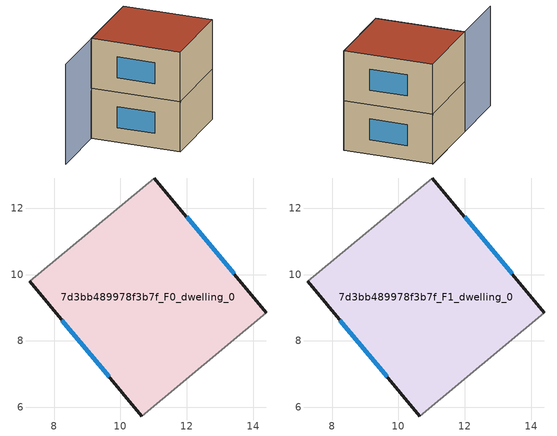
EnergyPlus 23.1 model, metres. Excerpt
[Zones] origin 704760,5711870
7d3bb489978f3b7f_F0_dwelling_0
 floor ground (EU_floor_Construction): 11.01,12.91 14.39,8.86 10.64,5.74 7.26,9.8 z0
 wall outside (EU_wall_Construction): 7.26,9.8 10.64,5.74 / 14.39,8.86 11.01,12.91 z0:3
 wall adiabatic (EU_wall_Construction): 10.64,5.74 14.39,8.86 / 11.01,12.91 7.26,9.8 z0:3
 window (EU_Window_Construction): 8.24,8.63 9.67,6.92 / 13.42,10.03 11.99,11.74 z0.87:2.13
7d3bb489978f3b7f_F1_dwelling_0
 floor to 7d3bb489978f3b7f_F0_dwelling_0 (EU_floor_Construction): 11.01,12.91 14.39,8.86 10.64,5.74 7.26,9.8 z3
 wall outside (EU_wall_Construction): 7.26,9.8 10.64,5.74 / 14.39,8.86 11.01,12.91 z3:6
 wall adiabatic (EU_wall_Construction): 10.64,5.74 14.39,8.86 / 11.01,12.91 7.26,9.8 z3:6
 window (EU_Window_Construction): 8.24,8.63 9.67,6.92 / 13.42,10.03 11.99,11.74 z3.87:5.13
 roof outside (EU_roof_Construction): 14.39,8.86 11.01,12.91 7.26,9.8 10.64,5.74 z6
shading: 10.64,5.75 14.39,8.86 / 11.01,12.91 4.26,7.32 z0:6
[Building]
EU S2 Campaign: North Axis=0; Terrain=City; Solar Distribution=FullExterior
[Site:Location]
London: Latitude=51.5; Longitude=-0.5; Time Zone=0; Elevation=25
[SizingPeriod:WeatherFileDays]
AnnualSizingPeriod: Begin Month=1; Begin Day of Month=1; End Month=12; End Day of Month=31; Day of Week for Start Day=Monday; Use Weather File Daylight Saving Period=No; Use Weather File Rain and Snow Indicators=No
[MATERIAL]
EU_InternalMass_Material: Roughness=MediumRough; Thickness=0.1; Conductivity=1; Density=1800; Specific Heat=900; Thermal Absorptance=0.9; Solar Absorptance=0.7; Visible Absorptance=0.7
[MATERIAL:NOMASS] Roughness=MediumRough; Thermal Absorptance=0.9; Solar Absorptance=0.7; Visible Absorptance=0.7
Name | Thermal Resistance
EU_wall_NoMass | 0.724719
EU_roof_NoMass | 2.98947
EU_floor_NoMass | 2.39157
[WINDOWMATERIAL:SIMPLEGLAZINGSYSTEM]
EU_Window_SimpleGlazing: UFactor=2.63425; Solar Heat Gain Coefficient=0.76; Visible Transmittance=0.76
[CONSTRUCTION]
EU_wall_Construction: EU_wall_NoMass
EU_roof_Construction: EU_roof_NoMass
EU_floor_Construction: EU_floor_NoMass
EU_Window_Construction: EU_Window_SimpleGlazing
EU_InternalMass_Construction: EU_InternalMass_Material
[ZONE] Type=1; Multiplier=1; Ceiling Height=autocalculate; Floor Area=autocalculate; Part of Total Floor Area=Yes
Name | Volume
7d3bb489978f3b7f_F0_dwelling_0 | 77.1672
7d3bb489978f3b7f_F1_dwelling_0 | 77.168
[INTERNALMASS] Construction=EU_InternalMass_Construction; Surface Area=25.7227
Name | Zone or ZoneList
7d3bb489978f3b7f_F0_dwelling_0_EU_InternalMass | 7d3bb489978f3b7f_F0_dwelling_0
7d3bb489978f3b7f_F1_dwelling_0_EU_InternalMass | 7d3bb489978f3b7f_F1_dwelling_0
[OTHEREQUIPMENT] Fuel Type=Electricity; Design Level Calculation Method=Watts/Area; Power per Zone Floor Area=1; Fraction Latent=0; Fraction Radiant=0; Fraction Lost=0; Carbon Dioxide Generation Rate=0; EndUse Subcategory=EU_Step8_InternalGains
Name | Zone or ZoneList or Space or SpaceList | Schedule
EU_Step8_InternalGain_7d3bb489978f3b7f_F0_dwelling_0_f000 | 7d3bb489978f3b7f_F0_dwelling_0 | EU_Step8_GainSchedule_7d3bb489978f3b7f_F0_dwelling_0_f000
EU_Step8_InternalGain_7d3bb489978f3b7f_F1_dwelling_0_f000 | 7d3bb489978f3b7f_F1_dwelling_0 | EU_Step8_GainSchedule_7d3bb489978f3b7f_F1_dwelling_0_f000
[ZONEVENTILATION:DESIGNFLOWRATE] Schedule=EU_AlwaysOn; Design Flow Rate Calculation Method=AirChanges/Hour; Air Changes per Hour=0.418135; Ventilation Type=Natural; Fan Pressure Rise=0; Fan Total Efficiency=1; Constant Term Coefficient=1; Temperature Term Coefficient=0; Velocity Term Coefficient=0; Velocity Squared Term Coefficient=0; Minimum Indoor Temperature=-100; Maximum Indoor Temperature=100; Delta Temperature=-100; Minimum Outdoor Temperature=-100; Maximum Outdoor Temperature=100; Maximum Wind Speed=40
Name | Zone or ZoneList or Space or SpaceList
EU_ConstantAir_7d3bb489978f3b7f_F0_dwelling_0 | 7d3bb489978f3b7f_F0_dwelling_0
EU_ConstantAir_7d3bb489978f3b7f_F1_dwelling_0 | 7d3bb489978f3b7f_F1_dwelling_0
[HVACTEMPLATE:THERMOSTAT] Constant Heating Setpoint=20; Constant Cooling Setpoint=50
EU_HeatOnly_7d3bb489978f3b7f_F0_dwelling_0; EU_HeatOnly_7d3bb489978f3b7f_F1_dwelling_0
[HVACTEMPLATE:ZONE:IDEALLOADSAIRSYSTEM] System Availability Schedule=EU_AlwaysOn; Maximum Heating Supply Air Temperature=50; Minimum Cooling Supply Air Temperature=13; Maximum Heating Supply Air Humidity Ratio=0.0156; Minimum Cooling Supply Air Humidity Ratio=0.0077; Heating Limit=NoLimit; Cooling Limit=NoLimit; Heating Availability Schedule=EU_AlwaysOn; Cooling Availability Schedule=EU_CoolingOff; Dehumidification Control Type=ConstantSensibleHeatRatio; Cooling Sensible Heat Ratio=0.7; Dehumidification Setpoint=60; Humidification Control Type=None; Humidification Setpoint=30; Outdoor Air Method=None; Outdoor Air Flow Rate per Person=0.00944; Outdoor Air Flow Rate per Zone Floor Area=0; Outdoor Air Flow Rate per Zone=0; Demand Controlled Ventilation Type=None; Outdoor Air Economizer Type=NoEconomizer; Heat Recovery Type=None; Sensible Heat Recovery Effectiveness=0.7; Latent Heat Recovery Effectiveness=0.65
Name | Template Thermostat
7d3bb489978f3b7f_F0_dwelling_0 | EU_HeatOnly_7d3bb489978f3b7f_F0_dwelling_0
7d3bb489978f3b7f_F1_dwelling_0 | EU_HeatOnly_7d3bb489978f3b7f_F1_dwelling_0
[SIZING:ZONE] Zone Cooling Design Supply Air Temperature Input Method=SupplyAirTemperature; Zone Cooling Design Supply Air Temperature=13; Zone Heating Design Supply Air Temperature Input Method=SupplyAirTemperature; Zone Heating Design Supply Air Temperature=50; Zone Cooling Design Supply Air Humidity Ratio=0.008; Zone Heating Design Supply Air Humidity Ratio=0.008; Cooling Design Air Flow Method=DesignDay; Cooling Design Air Flow Rate=0; Cooling Minimum Air Flow per Zone Floor Area=0.000762; Cooling Minimum Air Flow=0; Cooling Minimum Air Flow Fraction=0.2; Heating Design Air Flow Method=DesignDay; Heating Design Air Flow Rate=0; Heating Maximum Air Flow per Zone Floor Area=0.002032; Heating Maximum Air Flow=0.141576; Heating Maximum Air Flow Fraction=0.3; Account for Dedicated Outdoor Air System=No; Dedicated Outdoor Air System Control Strategy=NeutralSupplyAir; Dedicated Outdoor Air Low Setpoint Temperature for Design=autosize; Dedicated Outdoor Air High Setpoint Temperature for Design=autosize; Zone Load Sizing Method=Sensible Load Only No Latent Load; Zone Latent Cooling Design Supply Air Humidity Ratio Input Method=HumidityRatioDifference; Zone Cooling Design Supply Air Humidity Ratio Difference=0.005; Zone Latent Heating Design Supply Air Humidity Ratio Input Method=HumidityRatioDifference; Zone Humidification Design Supply Air Humidity Ratio Difference=0.005
7d3bb489978f3b7f_F0_dwelling_0; 7d3bb489978f3b7f_F1_dwelling_0
[SCHEDULE:CONSTANT]
Name | Hourly Value
EU_AlwaysOn | 1
EU_CoolingOff | 0
[SCHEDULE:FILE] Column Number=1; Rows to Skip at Top=0; Number of Hours of Data=8760; Column Separator=Comma; Interpolate to Timestep=No; Minutes per Item=60; Adjust Schedule for Daylight Savings=Yes
Name | File
EU_Step8_GainSchedule_7d3bb489978f3b7f_F0_dwelling_0_f000 | ../../schedules/7d3bb489978f3b7f/7d3bb489978f3b7f_F0_dwelling_0_f000_gain.csv
EU_Step8_GainSchedule_7d3bb489978f3b7f_F1_dwelling_0_f000 | ../../schedules/7d3bb489978f3b7f/7d3bb489978f3b7f_F1_dwelling_0_f000_gain.csv
